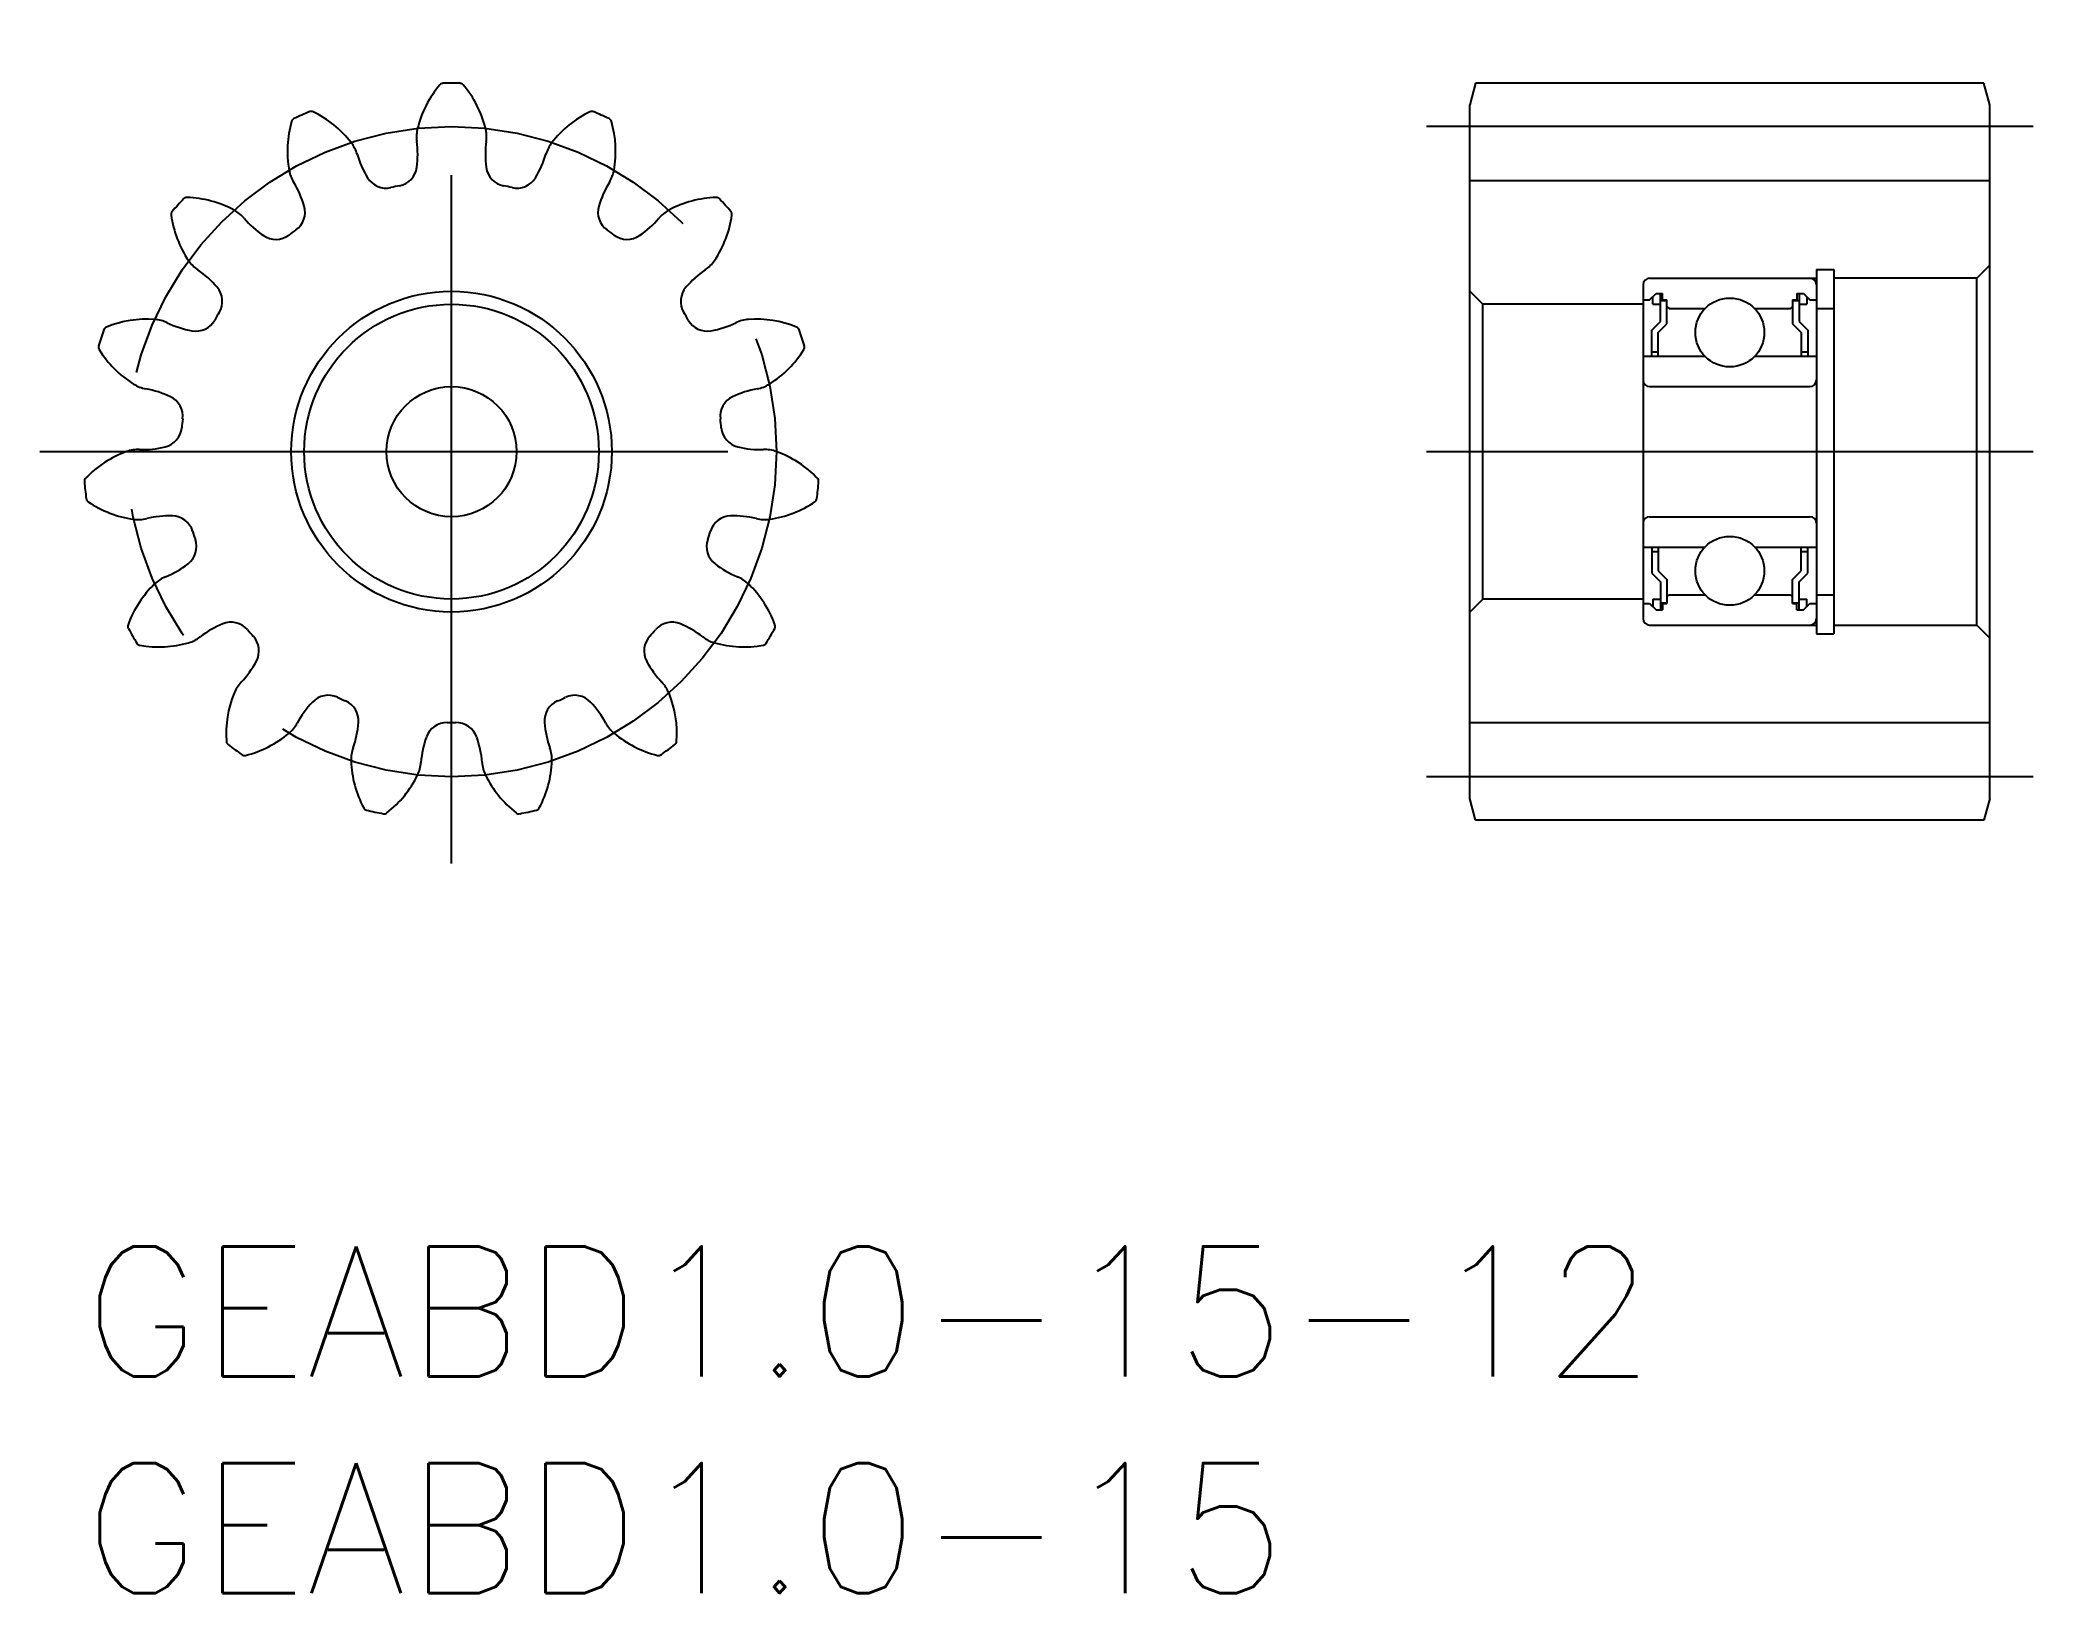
# Model space of a CAD drawing. Extents: x -1 to 45, y -8 to 27.8.
import ezdxf

# ---------------------------------------------------------------- set-up
doc = ezdxf.new("R2010")
doc.units = 0
doc.header["$LTSCALE"] = 0.5
doc.linetypes.add('CENTER', pattern=[50.8, 31.75, -6.35, 6.35, -6.35])
for name, color, linetype in [('MSM_CENTER', 1, 'CENTER'), ('MSM_CONTINUOUS', 7, 'CONTINUOUS'), ('MSM_PART_NUMBER', 7, 'CONTINUOUS')]:
    doc.layers.add(name, color=color, linetype=linetype)
doc.styles.get("Standard").update_dxf_attribs({"font": 'txt.shx', "height": 3, "bigfont": 'bigfont.shx'})

msp = doc.modelspace()

# ---------------------------------------------------------------- linework, layer by layer
at = {"layer": 'MSM_CENTER'}
for p, q in [((8.5, 8.834), (8.5, 27.834)), ((45, 25.834), (31, 25.834)), ((-1, 18.334), (18, 18.334)), ((31, 18.334), (45, 18.334)), ((45, 10.834), (31, 10.834))]:
    msp.add_line(p, q, dxfattribs=at)
msp.add_circle((8.5, 18.334), 7.5, dxfattribs=at)
msp.add_arc((5.546, 24.969), 0.808, 190, 211.5397, dxfattribs=at)
at = {"layer": 'MSM_CONTINUOUS'}
for p, q in [((32.134, 26.834), (32, 26.334)), ((43.866, 26.834), (32.134, 26.834)), ((44, 26.334), (43.866, 26.834)), ((32, 10.334), (32, 26.334)), ((44, 10.334), (44, 26.334)), ((44, 24.584), (32, 24.584)), ((44, 22.634), (43.7, 22.334)), ((36, 22.184), (36, 14.484)), ((36.15, 22.334), (40, 22.334)), ((40, 22.534), (40, 14.134)), ((40, 22.534), (40.4, 22.534)), ((40.4, 22.534), (40.4, 14.134)), ((43.7, 22.334), (40.4, 22.334)), ((43.7, 14.334), (43.7, 22.334)), ((32.3, 21.734), (32, 22.034)), ((36, 21.734), (32.3, 21.734)), ((32.3, 14.934), (32.3, 21.734)), ((36, 21.834), (36.15, 21.834)), ((36.15, 21.834), (36.3, 21.984)), ((36.22, 21.734), (36.22, 21.904)), ((36.22, 21.734), (36.4, 21.734)), ((36.3, 21.984), (36.45, 21.984)), ((36.4, 21.334), (36.4, 21.984)), ((36.4, 21.824), (36.55, 21.824)), ((36.45, 21.834), (36.45, 21.984)), ((36.45, 21.834), (36.55, 21.834)), ((36.55, 21.284), (36.55, 21.834)), ((36.55, 21.634), (36.55, 21.834)), ((36.55, 21.684), (36.6, 21.634)), ((36.6, 21.634), (37.428, 21.634)), ((38.572, 21.634), (39.4, 21.634)), ((39.4, 21.634), (39.45, 21.684)), ((39.45, 21.834), (39.45, 21.284)), ((39.45, 21.834), (39.55, 21.834)), ((39.45, 21.824), (39.6, 21.824)), ((39.55, 21.984), (39.7, 21.984)), ((39.55, 21.984), (39.55, 21.834)), ((39.6, 21.984), (39.6, 21.334)), ((39.6, 21.734), (39.78, 21.734)), ((39.7, 21.984), (39.85, 21.834)), ((39.78, 21.904), (39.78, 21.734)), ((39.85, 21.834), (40, 21.834)), ((40, 21.634), (40.4, 21.634)), ((36.2, 21.134), (36.4, 21.334)), ((36.35, 21.084), (36.55, 21.284)), ((39.45, 21.284), (39.65, 21.084)), ((39.6, 21.334), (39.8, 21.134)), ((36.2, 20.534), (36.2, 21.134)), ((36.35, 20.534), (36.35, 21.084)), ((39.65, 21.084), (39.65, 20.534)), ((39.8, 21.134), (39.8, 20.534)), ((36, 20.534), (37.428, 20.534)), ((36.2, 20.634), (36.35, 20.634)), ((38.572, 20.534), (40, 20.534)), ((39.65, 20.634), (39.8, 20.634)), ((36.15, 19.834), (39.85, 19.834)), ((36.15, 16.834), (39.85, 16.834)), ((36, 16.134), (37.428, 16.134)), ((36.2, 16.134), (36.2, 15.534)), ((36.35, 16.134), (36.35, 15.584)), ((38.572, 16.134), (40, 16.134)), ((39.65, 15.584), (39.65, 16.134)), ((39.8, 15.534), (39.8, 16.134)), ((36.2, 16.034), (36.35, 16.034)), ((39.65, 16.034), (39.8, 16.034)), ((36.2, 15.534), (36.4, 15.334)), ((36.35, 15.584), (36.55, 15.384)), ((36.4, 15.334), (36.4, 14.684)), ((36.55, 15.384), (36.55, 14.834)), ((39.45, 15.384), (39.65, 15.584)), ((39.45, 14.834), (39.45, 15.384)), ((39.6, 15.334), (39.8, 15.534)), ((39.6, 14.684), (39.6, 15.334)), ((32.3, 14.934), (32, 14.634)), ((36, 14.934), (32.3, 14.934)), ((36, 14.834), (36.15, 14.834)), ((36.15, 14.834), (36.3, 14.684)), ((36.22, 14.934), (36.22, 14.764)), ((36.22, 14.934), (36.4, 14.934)), ((36.4, 14.844), (36.55, 14.844)), ((36.45, 14.834), (36.45, 14.684)), ((36.45, 14.834), (36.55, 14.834)), ((36.55, 15.034), (36.55, 14.834)), ((36.55, 14.984), (36.6, 15.034)), ((36.6, 15.034), (37.428, 15.034)), ((38.572, 15.034), (39.4, 15.034)), ((39.4, 15.034), (39.45, 14.984)), ((39.45, 14.844), (39.6, 14.844)), ((39.45, 14.834), (39.55, 14.834)), ((39.55, 14.684), (39.55, 14.834)), ((39.6, 14.934), (39.78, 14.934)), ((39.7, 14.684), (39.85, 14.834)), ((39.78, 14.764), (39.78, 14.934)), ((39.85, 14.834), (40, 14.834)), ((40, 15.034), (40.4, 15.034)), ((36.15, 14.334), (40, 14.334)), ((36.3, 14.684), (36.45, 14.684)), ((39.55, 14.684), (39.7, 14.684)), ((40.4, 14.334), (43.7, 14.334)), ((43.7, 14.334), (44, 14.034)), ((40, 14.134), (40.4, 14.134)), ((32, 12.084), (44, 12.084)), ((32.134, 9.834), (32, 10.334)), ((44, 10.334), (43.866, 9.834)), ((43.866, 9.834), (32.134, 9.834))]:
    msp.add_line(p, q, dxfattribs=at)
for centre, radius in [((8.5, 18.334), 3.7), ((8.5, 18.334), 3.4), ((38, 21.084), 0.794), ((8.5, 18.334), 1.5), ((38, 15.584), 0.794)]:
    msp.add_circle(centre, radius, dxfattribs=at)
for centre, radius, start, end in [((10.142, 25.188), 2.5, 139.9715, 166), ((8.304, 26.731), 0.1, 91.3368, 139.9715), ((8.5, 18.334), 8.5, 88.6632, 91.3368), ((8.696, 26.731), 0.1, 40.0285, 88.6632), ((6.858, 25.188), 2.5, 14, 40.0285), ((7.212, 25.263), 2.5, 163.9715, 190), ((4.905, 25.926), 0.1, 115.3368, 163.9715), ((8.5, 18.334), 8.5, 112.6632, 115.3368), ((5.263, 26.085), 0.1, 64.0285, 112.6632), ((4.212, 23.928), 2.5, 38, 64.0285), ((8.5, 25.597), 0.808, 166, 187.5397), ((8.5, 25.597), 0.808, 352.4603, 14), ((12.788, 23.928), 2.5, 115.9715, 142), ((11.737, 26.085), 0.1, 67.3368, 115.9715), ((8.5, 18.334), 8.5, 64.6632, 67.3368), ((12.095, 25.926), 0.1, 16.0285, 64.6632), ((9.788, 25.263), 2.5, 350, 16.0285), ((5.546, 24.969), 0.808, 16.4603, 38), ((5.411, 25.191), 2.308, 352.5914, 7.4701), ((11.589, 25.191), 2.308, 172.5299, 187.4086), ((11.454, 24.969), 0.808, 142, 163.5397), ((8.533, 25.855), 2.308, 196.5299, 211.4086), ((7.204, 24.958), 0.5, 281.0737, 352.5914), ((9.796, 24.958), 0.5, 187.4086, 258.9263), ((8.467, 25.855), 2.308, 328.5914, 343.4701), ((5.546, 24.969), 0.808, 190, 211.5397), ((2.889, 23.342), 2.308, 16.5914, 31.4701), ((6.99, 24.913), 0.5, 211.4086, 282.9263), ((8.5, 18.334), 6.25, 101.0737, 102.9263), ((8.5, 18.334), 6.25, 77.0737, 78.9263), ((10.01, 24.913), 0.5, 257.0737, 328.5914), ((14.111, 23.342), 2.308, 148.5299, 163.4086), ((11.454, 24.969), 0.808, 328.4603, 350), ((8.5, 18.334), 8.5, 136.6632, 139.3368), ((2.39, 24.099), 0.1, 88.0285, 136.6632), ((2.308, 21.7), 2.5, 62, 88.0285), ((4.621, 23.858), 0.5, 305.0737, 16.5914), ((12.379, 23.858), 0.5, 163.4086, 234.9263), ((14.692, 21.7), 2.5, 91.9715, 118), ((14.61, 24.099), 0.1, 43.3368, 91.9715), ((8.5, 18.334), 8.5, 40.6632, 43.3368), ((2.128, 23.807), 0.1, 139.3368, 187.9715), ((4.505, 24.14), 2.5, 187.9715, 214), ((3.102, 23.194), 0.808, 40.4603, 62), ((5.471, 25.218), 2.308, 220.5299, 235.4086), ((11.529, 25.218), 2.308, 304.5914, 319.4701), ((13.898, 23.194), 0.808, 118, 139.5397), ((12.495, 24.14), 2.5, 326, 352.0285), ((14.872, 23.807), 0.1, 352.0285, 40.6632), ((4.445, 23.73), 0.5, 235.4086, 306.9263), ((8.5, 18.334), 6.25, 125.0737, 126.9263), ((8.5, 18.334), 6.25, 53.0737, 54.9263), ((12.555, 23.73), 0.5, 233.0737, 304.5914), ((3.102, 23.194), 0.808, 214, 235.5397), ((13.898, 23.194), 0.808, 304.4603, 326), ((1.337, 20.627), 2.308, 40.5914, 55.4701), ((2.71, 21.803), 0.5, 329.0737, 40.5914), ((14.29, 21.803), 0.5, 139.4086, 210.9263), ((15.663, 20.627), 2.308, 124.5299, 139.4086), ((36.15, 22.184), 0.15, 90, 180), ((39.85, 22.184), 0.15, 0, 90), ((0.574, 21.115), 0.1, 112.0285, 160.6632), ((1.474, 18.89), 2.5, 86, 112.0285), ((1.592, 20.578), 0.808, 64.4603, 86), ((2.933, 23.391), 2.308, 244.5299, 259.4086), ((2.601, 21.614), 0.5, 259.4086, 330.9263), ((8.5, 18.334), 6.25, 149.0737, 150.9263), ((8.5, 18.334), 6.25, 29.0737, 30.9263), ((14.399, 21.614), 0.5, 209.0737, 280.5914), ((14.067, 23.391), 2.308, 280.5914, 295.4701), ((15.408, 20.578), 0.808, 94, 115.5397), ((15.526, 18.89), 2.5, 67.9715, 94), ((16.426, 21.115), 0.1, 19.3368, 67.9715), ((0.453, 20.742), 0.1, 163.3368, 211.9715), ((8.5, 18.334), 8.5, 160.6632, 163.3368), ((8.5, 18.334), 8.5, 16.6632, 19.3368), ((16.547, 20.742), 0.1, 328.0285, 16.6632), ((2.489, 22.013), 2.5, 211.9715, 238), ((14.511, 22.013), 2.5, 302, 328.0285), ((1.592, 20.578), 0.808, 238, 259.5397), ((1.024, 17.515), 2.308, 64.5914, 79.4701), ((15.976, 17.515), 2.308, 100.5299, 115.4086), ((15.408, 20.578), 0.808, 280.4603, 302), ((36.15, 19.984), 0.15, 180, 270), ((39.85, 19.984), 0.15, 270, 0), ((1.799, 19.148), 0.5, 353.0737, 64.5914), ((15.201, 19.148), 0.5, 115.4086, 186.9263), ((1.776, 18.931), 0.5, 283.4086, 354.9263), ((8.5, 18.334), 6.25, 173.0737, 174.9263), ((8.5, 18.334), 6.25, 5.0737, 6.9263), ((15.224, 18.931), 0.5, 185.0737, 256.5914), ((1.357, 20.689), 2.308, 268.5299, 283.4086), ((15.643, 20.689), 2.308, 256.5914, 271.4701), ((1.855, 15.985), 2.5, 110, 136.0285), ((1.276, 17.575), 0.808, 88.4603, 110), ((15.724, 17.575), 0.808, 70, 91.5397), ((15.145, 15.985), 2.5, 43.9715, 70), ((0.128, 17.651), 0.1, 136.0285, 184.6632), ((8.5, 18.334), 8.5, 184.6632, 187.3368), ((8.5, 18.334), 8.5, 352.6632, 355.3368), ((16.872, 17.651), 0.1, 355.3368, 43.9715), ((0.169, 17.261), 0.1, 187.3368, 235.9715), ((1.512, 19.25), 2.5, 235.9715, 262), ((15.488, 19.25), 2.5, 278, 304.0285), ((16.831, 17.261), 0.1, 304.0285, 352.6632), ((1.276, 17.575), 0.808, 262, 283.5397), ((2.003, 14.545), 2.308, 88.5914, 103.4701), ((2.047, 16.352), 0.5, 17.0737, 88.5914), ((14.953, 16.352), 0.5, 91.4086, 162.9263), ((14.997, 14.545), 2.308, 76.5299, 91.4086), ((15.724, 17.575), 0.808, 256.4603, 278), ((36.15, 16.684), 0.15, 90, 180), ((39.85, 16.684), 0.15, 0, 90), ((2.115, 16.144), 0.5, 307.4086, 18.9263), ((8.5, 18.334), 6.25, 197.0737, 198.9263), ((14.885, 16.144), 0.5, 161.0737, 232.5914), ((8.5, 18.334), 6.25, 341.0737, 342.9263), ((1.017, 17.58), 2.308, 292.5299, 307.4086), ((15.983, 17.58), 2.308, 232.5914, 247.4701), ((3.385, 13.485), 2.5, 134, 160.0285), ((2.21, 14.702), 0.808, 112.4603, 134), ((14.79, 14.702), 0.808, 46, 67.5397), ((13.615, 13.485), 2.5, 19.9715, 46), ((1.129, 14.305), 0.1, 160.0285, 208.6632), ((4.106, 12.23), 2.308, 112.5914, 127.4701), ((3.411, 13.899), 0.5, 41.0737, 112.5914), ((13.589, 13.899), 0.5, 67.4086, 138.9263), ((12.894, 12.23), 2.308, 52.5299, 67.4086), ((15.871, 14.305), 0.1, 331.3368, 19.9715), ((36.15, 14.484), 0.15, 180, 270), ((39.85, 14.484), 0.15, 270, 0), ((8.5, 18.334), 8.5, 208.6632, 211.3368), ((1.325, 13.965), 0.1, 211.3368, 259.9715), ((1.743, 16.329), 2.5, 259.9715, 286), ((2.21, 14.702), 0.808, 286, 307.5397), ((8.5, 18.334), 6.25, 221.0737, 222.9263), ((3.557, 13.737), 0.5, 331.4086, 42.9263), ((13.443, 13.737), 0.5, 137.0737, 208.5914), ((8.5, 18.334), 6.25, 317.0737, 318.9263), ((14.79, 14.702), 0.808, 232.4603, 254), ((15.257, 16.329), 2.5, 254, 280.0285), ((15.675, 13.965), 0.1, 280.0285, 328.6632), ((8.5, 18.334), 8.5, 328.6632, 331.3368), ((1.97, 14.602), 2.308, 316.5299, 331.4086), ((15.03, 14.602), 2.308, 208.5914, 223.4701), ((4.231, 12.458), 0.808, 136.4603, 158), ((12.769, 12.458), 0.808, 22, 43.5397), ((5.799, 11.824), 2.5, 158, 184.0285), ((6.968, 10.97), 2.308, 136.5914, 151.4701), ((5.655, 12.213), 0.5, 65.0737, 136.5914), ((8.5, 18.334), 6.25, 245.0737, 246.9263), ((5.855, 12.124), 0.5, 355.4086, 66.9263), ((11.145, 12.124), 0.5, 113.0737, 184.5914), ((8.5, 18.334), 6.25, 293.0737, 294.9263), ((11.345, 12.213), 0.5, 43.4086, 114.9263), ((10.032, 10.97), 2.308, 28.5299, 43.4086), ((11.201, 11.824), 2.5, 355.9715, 22), ((4.231, 12.458), 0.808, 310, 331.5397), ((4.053, 12.268), 2.308, 340.5299, 355.4086), ((8.391, 11.585), 0.5, 89.0737, 160.5914), ((8.5, 18.334), 6.25, 269.0737, 270.9263), ((8.609, 11.585), 0.5, 19.4086, 90.9263), ((12.947, 12.268), 2.308, 184.5914, 199.4701), ((12.769, 12.458), 0.808, 208.4603, 230), ((3.405, 11.655), 0.1, 184.0285, 232.6632), ((8.5, 18.334), 8.5, 232.6632, 235.3368), ((3.143, 13.754), 2.5, 283.9715, 310), ((10.096, 10.984), 2.308, 160.5914, 175.4701), ((6.904, 10.984), 2.308, 4.5299, 19.4086), ((13.857, 13.754), 2.5, 230, 256.0285), ((8.5, 18.334), 8.5, 304.6632, 307.3368), ((13.595, 11.655), 0.1, 307.3368, 355.9715), ((3.722, 11.425), 0.1, 235.3368, 283.9715), ((6.99, 11.229), 0.808, 160.4603, 182), ((8.681, 11.288), 2.5, 182, 208.0285), ((6.99, 11.229), 0.808, 334, 355.5397), ((10.01, 11.229), 0.808, 184.4603, 206), ((8.319, 11.288), 2.5, 331.9715, 358), ((10.01, 11.229), 0.808, 358, 19.5397), ((13.278, 11.425), 0.1, 256.0285, 304.6632), ((5.469, 11.971), 2.5, 307.9715, 334), ((11.531, 11.971), 2.5, 206, 232.0285), ((6.562, 10.16), 0.1, 208.0285, 256.6632), ((8.5, 18.334), 8.5, 256.6632, 259.3368), ((6.946, 10.079), 0.1, 259.3368, 307.9715), ((10.054, 10.079), 0.1, 232.0285, 280.6632), ((8.5, 18.334), 8.5, 280.6632, 283.3368), ((10.438, 10.16), 0.1, 283.3368, 331.9715)]:
    msp.add_arc(centre, radius, start, end, dxfattribs=at)

# ---------------------------------------------------------------- texts
at = {"layer": 'MSM_PART_NUMBER', "linetype": 'CONTINUOUS'}
for s, p in [('GEABD1.0-15-12', (0, -3)), ('GEABD1.0-15', (0, -8))]:
    msp.add_text(s, height=3, dxfattribs=at).set_placement(p)

doc.saveas('drawing.dxf')
